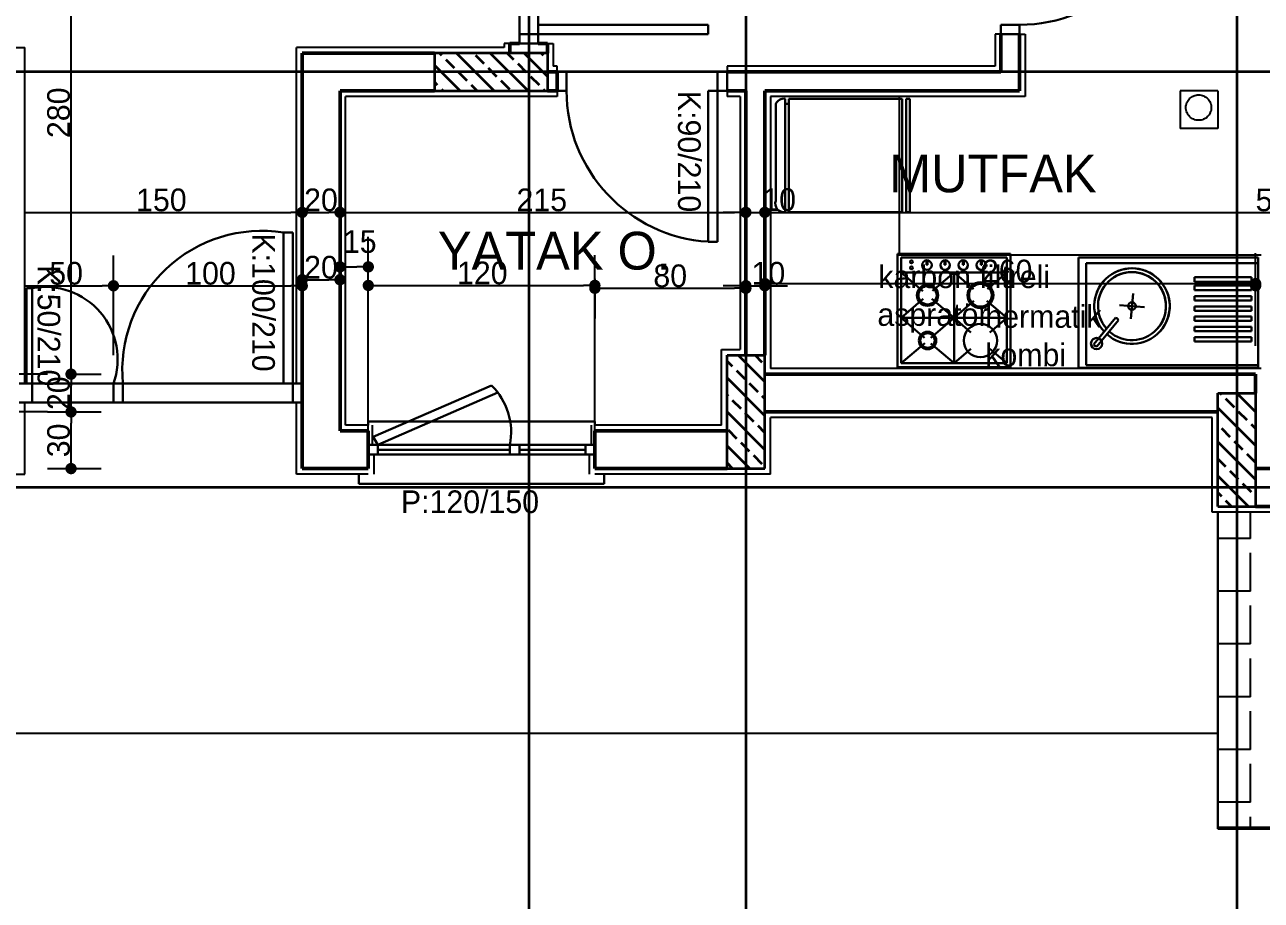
# Model space of a CAD drawing. Header units: millimetres. Extents: x 9537.41 to 9541.95, y -1431.78 to -1431.38.
# Drawn here: x 9537.7179 to 9537.8489, y -1431.6184 to -1431.5257 of the extents above; entities that cross this region are included whole.
import ezdxf

# ---------------------------------------------------------------- set-up
doc = ezdxf.new("R2010")
doc.units = ezdxf.units.MM
doc.linetypes.add('ACAD_ISO03W100', pattern=[30, 12, -18])
doc.linetypes.add('ACAD_ISO06W100', pattern=[36, 24, -3, 0, -3, 0, -3, 0, -3])
for name, color, linetype, lineweight in [('aks', 6, 'Continuous', 35), ('BACA', 24, 'Continuous', 25), ('balkon', 173, 'Continuous', 30), ('duvar', 214, 'Continuous', 50), ('kapı-pencere', 140, 'Continuous', 30), ('karo', 206, 'Continuous', 25), ('kolon', 6, 'Continuous', 35), ('lvb.mut.', 203, 'Continuous', 30), ('sıva', 203, 'Continuous', 25), ('yazı', 161, 'Continuous', 35), ('ölçü', 4, 'Continuous', 25)]:
    doc.layers.add(name, color=color, linetype=linetype, lineweight=lineweight)

msp = doc.modelspace()

# ---------------------------------------------------------------- linework, layer by layer
at = {"color": 0, "linetype": 'ByBlock', "lineweight": -2}
for p, q in [((9537.717868064086, -1431.54555711582), (9537.718468064086, -1431.54555711582)), ((9537.746668064086, -1431.54555711582), (9537.746068064085, -1431.54555711582)), ((9537.747868064085, -1431.54555711582), (9537.748468064086, -1431.54555711582)), ((9537.750668064085, -1431.54555711582), (9537.750068064086, -1431.54555711582)), ((9537.751868064086, -1431.54555711582), (9537.752468064085, -1431.54555711582)), ((9537.793666547983, -1431.54555711582), (9537.793066547983, -1431.54555711582)), ((9537.793668064085, -1431.54555711582), (9537.793068064086, -1431.54555711582)), ((9537.796866547982, -1431.54555711582), (9537.797466547983, -1431.54555711582)), ((9537.796868064086, -1431.54555711582), (9537.797468064085, -1431.54555711582)), ((9537.751868064086, -1431.551330214699), (9537.752468064085, -1431.551330214699)), ((9537.753668064086, -1431.551330214699), (9537.753068064087, -1431.551330214699)), ((9537.717868064086, -1431.553330214699), (9537.718468064086, -1431.553330214699)), ((9537.726668064086, -1431.553330214699), (9537.726068064087, -1431.553330214699)), ((9537.727868064087, -1431.553330214699), (9537.728468064086, -1431.553330214699)), ((9537.746668064086, -1431.553330214699), (9537.746068064085, -1431.553330214699)), ((9537.747868064085, -1431.552689333453), (9537.748468064086, -1431.552689333453)), ((9537.750668064085, -1431.552689333453), (9537.750068064086, -1431.552689333453)), ((9537.754868064087, -1431.553295269999), (9537.755468064086, -1431.553295269999)), ((9537.777668064085, -1431.553295269999), (9537.777068064086, -1431.553295269999)), ((9537.793668064085, -1431.553330214699), (9537.793068064086, -1431.553330214699)), ((9537.796868064086, -1431.553094409984), (9537.797468064085, -1431.553094409984)), ((9537.796868064086, -1431.553330214699), (9537.797468064085, -1431.553330214699)), ((9537.847668064085, -1431.553094409984), (9537.847068064086, -1431.553094409984)), ((9537.778868064086, -1431.553598079866), (9537.779468064085, -1431.553598079866)), ((9537.793668064085, -1431.553598079866), (9537.793068064086, -1431.553598079866)), ((9537.722773131638, -1431.562089333453), (9537.722773131638, -1431.561489333453)), ((9537.722773131638, -1431.563289333453), (9537.722773131638, -1431.563889333453)), ((9537.722773131638, -1431.566089333453), (9537.722773131638, -1431.565489333453)), ((9537.722773131638, -1431.567289333453), (9537.722773131638, -1431.567889333453)), ((9537.722773131638, -1431.572089333453), (9537.722773131638, -1431.571489333453))]:
    msp.add_line(p, q, dxfattribs=at)
at = {"color": 0, "linetype": 'ByBlock', "const_width": 0.0006000000000000001}
for points in [[(9537.746968064086, -1431.54555711582, 1), (9537.747568064085, -1431.54555711582, 1)], [(9537.747568064085, -1431.54555711582, 1), (9537.746968064086, -1431.54555711582, 1)], [(9537.750968064085, -1431.54555711582, 1), (9537.751568064086, -1431.54555711582, 1)], [(9537.751568064086, -1431.54555711582, 1), (9537.750968064085, -1431.54555711582, 1)], [(9537.793966547983, -1431.54555711582, 1), (9537.794566547982, -1431.54555711582, 1)], [(9537.793968064087, -1431.54555711582, 1), (9537.794568064086, -1431.54555711582, 1)], [(9537.796566547982, -1431.54555711582, 1), (9537.795966547983, -1431.54555711582, 1)], [(9537.796568064086, -1431.54555711582, 1), (9537.795968064085, -1431.54555711582, 1)], [(9537.751568064086, -1431.551330214699, 1), (9537.750968064085, -1431.551330214699, 1)], [(9537.753968064086, -1431.551330214699, 1), (9537.754568064085, -1431.551330214699, 1)], [(9537.747568064085, -1431.552689333453, 1), (9537.746968064086, -1431.552689333453, 1)], [(9537.750968064085, -1431.552689333453, 1), (9537.751568064086, -1431.552689333453, 1)], [(9537.726968064086, -1431.553330214699, 1), (9537.727568064085, -1431.553330214699, 1)], [(9537.727568064085, -1431.553330214699, 1), (9537.726968064086, -1431.553330214699, 1)], [(9537.746968064086, -1431.553330214699, 1), (9537.747568064085, -1431.553330214699, 1)], [(9537.754568064085, -1431.553295269999, 1), (9537.753968064086, -1431.553295269999, 1)], [(9537.777968064085, -1431.553295269999, 1), (9537.778568064086, -1431.553295269999, 1)], [(9537.778568064086, -1431.553598079866, 1), (9537.777968064085, -1431.553598079866, 1)], [(9537.793968064087, -1431.553330214699, 1), (9537.794568064086, -1431.553330214699, 1)], [(9537.793968064087, -1431.553598079866, 1), (9537.794568064086, -1431.553598079866, 1)], [(9537.796568064086, -1431.553094409984, 1), (9537.795968064085, -1431.553094409984, 1)], [(9537.796568064086, -1431.553330214699, 1), (9537.795968064085, -1431.553330214699, 1)], [(9537.847968064085, -1431.553094409984, 1), (9537.848568064086, -1431.553094409984, 1)], [(9537.848568064086, -1431.553330214699, 1), (9537.847968064085, -1431.553330214699, 1)], [(9537.722773131638, -1431.562989333453, 1), (9537.722773131638, -1431.562389333453, 1)], [(9537.722773131638, -1431.562389333453, 1), (9537.722773131638, -1431.562989333453, 1)], [(9537.722773131638, -1431.566989333453, 1), (9537.722773131638, -1431.566389333453, 1)], [(9537.722773131638, -1431.566389333453, 1), (9537.722773131638, -1431.566989333453, 1)], [(9537.722773131638, -1431.572389333453, 1), (9537.722773131638, -1431.572989333453, 1)]]:
    msp.add_lwpolyline(points, format="xyb", close=True, dxfattribs=at)
at = {"layer": 'aks', "linetype": 'ACAD_ISO06W100'}
for p, q in [((9537.771268064085, -1431.406689333453), (9537.771268064085, -1431.684689333453)), ((9537.794268064086, -1431.406689333453), (9537.794268064086, -1431.684689333453)), ((9537.846268064086, -1431.406689333453), (9537.846268064086, -1431.684689333453)), ((9538.018268064086, -1431.530689333453), (9537.446268064086, -1431.530689333453)), ((9538.018268064086, -1431.574689333453), (9537.446268064086, -1431.574689333453))]:
    msp.add_line(p, q, dxfattribs=at)
at = {"layer": 'BACA', "linetype": 'ACAD_ISO03W100'}
for p, q in [((9537.844268064086, -1431.532689168704), (9537.840268064087, -1431.532689168704)), ((9537.840268064087, -1431.532689333453), (9537.840268064087, -1431.536689333453)), ((9537.844268064086, -1431.532689333453), (9537.844268064086, -1431.536689333453)), ((9537.844268064086, -1431.536689333453), (9537.840268064087, -1431.536689333453))]:
    msp.add_line(p, q, dxfattribs=at)
msp.add_circle((9537.842229862923, -1431.534462580343), 0.001343228472585906, dxfattribs=at)
at = {"layer": 'balkon'}
for p, q in [((9537.844268064086, -1431.577289333453), (9537.844268064086, -1431.610835891957)), ((9537.844268064086, -1431.610835891957), (9537.902868064086, -1431.610835891957))]:
    msp.add_line(p, q, dxfattribs=at)
at = {"layer": 'duvar'}
for p, q in [((9537.821268064086, -1431.526689333453), (9537.821268064086, -1431.530689333453)), ((9537.823268064085, -1431.526689333453), (9537.823268064085, -1431.532689333453)), ((9537.747268064086, -1431.566689333453), (9537.747268064086, -1431.528689333453)), ((9537.761268064085, -1431.528689333453), (9537.747268064086, -1431.528689333453)), ((9537.770268064085, -1431.527689333453), (9537.769268064087, -1431.527689333453)), ((9537.769268064087, -1431.527689333453), (9537.769268064087, -1431.528689333453)), ((9537.772268064085, -1431.527689333453), (9537.773268064086, -1431.527689333453)), ((9537.773268064086, -1431.527689333453), (9537.773268064086, -1431.528689333453)), ((9537.774268064086, -1431.530689333453), (9537.773268064086, -1431.530689333453)), ((9537.774268064086, -1431.532689333453), (9537.774268064086, -1431.530689333453)), ((9537.821268064086, -1431.530689333453), (9537.792268064086, -1431.530689333453)), ((9537.751268064087, -1431.568689333453), (9537.751268064087, -1431.532689333453)), ((9537.761268064085, -1431.532689333453), (9537.751268064087, -1431.532689333453)), ((9537.774268064086, -1431.532689333453), (9537.773268064086, -1431.532689333453)), ((9537.794268064086, -1431.532689333453), (9537.792268064086, -1431.532689333453)), ((9537.794268064086, -1431.532689333453), (9537.794268064086, -1431.560689333453)), ((9537.796268064085, -1431.532689333453), (9537.796268064085, -1431.560689333453)), ((9537.823268064085, -1431.532689333453), (9537.796268064085, -1431.532689333453)), ((9537.848268064086, -1431.562689333453), (9537.796268064085, -1431.562689333453)), ((9537.848268064086, -1431.564689333453), (9537.848268064086, -1431.562689333453)), ((9537.747268064086, -1431.572689333453), (9537.747268064086, -1431.566689333453)), ((9537.844268064086, -1431.566689333453), (9537.796268064085, -1431.566689333453)), ((9537.754268064085, -1431.568689333453), (9537.751268064087, -1431.568689333453)), ((9537.754268064085, -1431.568689333453), (9537.754268064085, -1431.572689333453)), ((9537.778268064085, -1431.568689333453), (9537.778268064085, -1431.572689333453)), ((9537.792268064086, -1431.568689333453), (9537.778268064085, -1431.568689333453)), ((9537.754268064085, -1431.572689333453), (9537.747268064086, -1431.572689333453)), ((9537.792268064086, -1431.572689333453), (9537.778268064085, -1431.572689333453)), ((9537.859268064085, -1431.572689333453), (9537.848268064086, -1431.572689333453)), ((9537.859268064085, -1431.576689333453), (9537.848268064086, -1431.576689333453))]:
    msp.add_line(p, q, dxfattribs=at)
at = {"layer": 'kapı-pencere'}
for p, q in [((9537.770268064085, -1431.526689333453), (9537.770268064085, -1431.508689333453)), ((9537.772268064085, -1431.508689333453), (9537.772268064085, -1431.525689333453)), ((9537.772268064085, -1431.526689333453), (9537.772268064085, -1431.525689333453)), ((9537.772268064085, -1431.525689333453), (9537.790268064085, -1431.525689333453)), ((9537.790268064085, -1431.525689333453), (9537.790268064085, -1431.526689333453)), ((9537.823268064085, -1431.525689333453), (9537.821268064086, -1431.525689333453)), ((9537.821268064086, -1431.525689333453), (9537.821268064086, -1431.526689333453)), ((9537.823268064085, -1431.526689333453), (9537.823268064085, -1431.525689333453)), ((9537.770268064085, -1431.527689333453), (9537.770268064085, -1431.526689333453)), ((9537.770268064085, -1431.526689333453), (9537.772268064085, -1431.526689333453)), ((9537.790268064085, -1431.526689333453), (9537.772268064085, -1431.526689333453)), ((9537.772268064085, -1431.526689333453), (9537.772268064085, -1431.527689333453)), ((9537.821268064086, -1431.526689333453), (9537.823268064085, -1431.526689333453)), ((9537.772268064085, -1431.527689333453), (9537.770268064085, -1431.527689333453)), ((9537.774268064086, -1431.530689333453), (9537.774268064086, -1431.532689333453)), ((9537.775268064086, -1431.530689333453), (9537.774268064086, -1431.530689333453)), ((9537.775268064086, -1431.532689333453), (9537.775268064086, -1431.530689333453)), ((9537.791268064086, -1431.530689333453), (9537.791268064086, -1431.532689333453)), ((9537.792268064086, -1431.530689333453), (9537.791268064086, -1431.530689333453)), ((9537.792268064086, -1431.532689333453), (9537.792268064086, -1431.530689333453)), ((9537.774268064086, -1431.532689333453), (9537.775268064086, -1431.532689333453)), ((9537.790268064085, -1431.532689333453), (9537.790268064085, -1431.548689333453)), ((9537.791268064086, -1431.532689333453), (9537.790268064085, -1431.532689333453)), ((9537.791268064086, -1431.532689333453), (9537.792268064086, -1431.532689333453)), ((9537.791268064086, -1431.548689333453), (9537.791268064086, -1431.532689333453)), ((9537.745268064085, -1431.563689333453), (9537.745268064085, -1431.547689333453)), ((9537.745268064085, -1431.547689333453), (9537.746268064086, -1431.547689333453)), ((9537.746268064086, -1431.547689333453), (9537.746268064086, -1431.563689333453)), ((9537.790268064085, -1431.548689333453), (9537.791268064086, -1431.548689333453)), ((9537.718066258252, -1431.553581755935), (9537.718666258243, -1431.553581614571)), ((9537.718066258249, -1431.55358173321), (9537.718068064096, -1431.563689474817)), ((9537.718666258243, -1431.553581614571), (9537.718668064086, -1431.563689333453)), ((9537.718268064085, -1431.563689333453), (9537.717268064085, -1431.563689333453)), ((9537.727268064085, -1431.563689333453), (9537.718268064085, -1431.563689333453)), ((9537.718668064086, -1431.565689333453), (9537.718668064086, -1431.563689333453)), ((9537.728268064086, -1431.563689333453), (9537.727268064085, -1431.563689333453)), ((9537.727268064085, -1431.563689333453), (9537.727268064085, -1431.565689333453)), ((9537.727268064085, -1431.565689333453), (9537.727268064085, -1431.563689333453)), ((9537.727268064085, -1431.563689333453), (9537.728268064086, -1431.563689333453)), ((9537.728268064086, -1431.565689333453), (9537.728268064086, -1431.563689333453)), ((9537.728268064086, -1431.565689333453), (9537.728268064086, -1431.563689333453)), ((9537.728268064086, -1431.563689333453), (9537.728268064086, -1431.565689333453)), ((9537.728268064086, -1431.563689333453), (9537.745268064085, -1431.563689333453)), ((9537.746268064086, -1431.563689333453), (9537.745268064085, -1431.563689333453)), ((9537.746268064086, -1431.565689333453), (9537.746268064086, -1431.563689333453)), ((9537.746268064086, -1431.563689333453), (9537.747268064086, -1431.563689333453)), ((9537.747268064086, -1431.563689333453), (9537.747268064086, -1431.565689333453)), ((9537.767321110037, -1431.563890211213), (9537.754768064086, -1431.569323308049)), ((9537.755268064086, -1431.570189333453), (9537.767986301595, -1431.564644775074)), ((9537.717268064085, -1431.565689333453), (9537.718268064085, -1431.565689333453)), ((9537.727268064085, -1431.565689333453), (9537.718268064085, -1431.565689333453)), ((9537.727268064085, -1431.565689333453), (9537.728268064086, -1431.565689333453)), ((9537.728268064086, -1431.565689333453), (9537.727268064085, -1431.565689333453)), ((9537.746268064086, -1431.565689333453), (9537.728268064086, -1431.565689333453)), ((9537.747268064086, -1431.565689333453), (9537.746268064086, -1431.565689333453)), ((9537.754268064085, -1431.568089333453), (9537.754268064085, -1431.567689333453)), ((9537.754268064085, -1431.567689333453), (9537.778268064085, -1431.567689333453)), ((9537.778268064085, -1431.568089333453), (9537.778268064085, -1431.567689333453)), ((9537.754268064085, -1431.571189333453), (9537.754268064085, -1431.570189333453)), ((9537.754268064085, -1431.570189333453), (9537.755268064086, -1431.570189333453)), ((9537.754768064086, -1431.569323308049), (9537.755268064086, -1431.570189333453)), ((9537.755268064086, -1431.570189333453), (9537.755268064086, -1431.571189333453)), ((9537.769268064087, -1431.570189333453), (9537.755268064086, -1431.570189333453)), ((9537.769268064087, -1431.570189333453), (9537.770268064085, -1431.570189333453)), ((9537.769268064087, -1431.571189333453), (9537.769268064087, -1431.570189333453)), ((9537.770268064085, -1431.570189333453), (9537.770268064085, -1431.571189333453)), ((9537.778268064085, -1431.570189333453), (9537.770268064085, -1431.570189333453)), ((9537.777268064086, -1431.570189333453), (9537.778268064085, -1431.570189333453)), ((9537.777268064086, -1431.571189333453), (9537.777268064086, -1431.570189333453)), ((9537.778268064085, -1431.570189333453), (9537.778268064085, -1431.571189333453)), ((9537.755268064086, -1431.571189333453), (9537.754268064085, -1431.571189333453)), ((9537.769268064087, -1431.570689333453), (9537.755268064086, -1431.570689333453)), ((9537.755268064086, -1431.571189333453), (9537.769268064087, -1431.571189333453)), ((9537.770268064085, -1431.571189333453), (9537.769268064087, -1431.571189333453)), ((9537.777268064086, -1431.570689333453), (9537.770268064085, -1431.570689333453)), ((9537.770268064085, -1431.571189333453), (9537.778268064085, -1431.571189333453)), ((9537.778268064085, -1431.571189333453), (9537.777268064086, -1431.571189333453)), ((9537.753268064085, -1431.573289333453), (9537.753268064085, -1431.574289333453)), ((9537.753268064085, -1431.574289333453), (9537.779268064085, -1431.574289333453)), ((9537.779268064085, -1431.573289333453), (9537.779268064085, -1431.574289333453))]:
    msp.add_line(p, q, dxfattribs=at)
for centre, radius, start, end in [((9537.823268064085, -1431.509689333453), 0.016, 270, 356.4166783174569), ((9537.791268064086, -1431.532689333453), 0.016, 180, 266.4166781305679), ((9537.742980158544, -1431.562289683815), 0.01477852301363283, 81.09405654475844, 185.4345342301702), ((9537.720047211516, -1431.561120390761), 0.007664214140184418, 340.4161082024461, 100.3803596934089), ((9537.762465062335, -1431.568841581591), 0.006935219384332405, 348.7941549105037, 45.55686559068168)]:
    msp.add_arc(centre, radius, start, end, dxfattribs=at)
at = {"layer": 'karo'}
for p, q in [((9537.847742464663, -1431.580082876783), (9537.847742464663, -1431.577289333453)), ((9537.846268064086, -1431.580082876783), (9537.844268064086, -1431.580082876783)), ((9537.847742464663, -1431.580082876783), (9537.846268064086, -1431.580082876783)), ((9537.847742464663, -1431.585670876783), (9537.847742464663, -1431.581606876783)), ((9537.846268064086, -1431.585670876783), (9537.844268064086, -1431.585670876783)), ((9537.847742464663, -1431.585670876783), (9537.846268064086, -1431.585670876783)), ((9537.847742464663, -1431.591258876783), (9537.847742464663, -1431.587194876783)), ((9537.846268064086, -1431.591258876783), (9537.844268064086, -1431.591258876783)), ((9537.847742464663, -1431.591258876783), (9537.846268064086, -1431.591258876783)), ((9537.847742464663, -1431.596846876783), (9537.847742464663, -1431.592782876783)), ((9537.846268064086, -1431.596846876783), (9537.844268064086, -1431.596846876783)), ((9537.847742464663, -1431.596846876783), (9537.846268064086, -1431.596846876783)), ((9537.847742464663, -1431.602434876783), (9537.847742464663, -1431.598370876783)), ((9537.846268064086, -1431.602434876783), (9537.844268064086, -1431.602434876783)), ((9537.847742464663, -1431.602434876783), (9537.846268064086, -1431.602434876783)), ((9537.847742464663, -1431.608022876783), (9537.847742464663, -1431.603958876783)), ((9537.846268064086, -1431.608022876783), (9537.844268064086, -1431.608022876783)), ((9537.847742464663, -1431.608022876783), (9537.846268064086, -1431.608022876783)), ((9537.847742464663, -1431.610827202486), (9537.847742464663, -1431.609546876783))]:
    msp.add_line(p, q, dxfattribs=at)
at = {"layer": 'kolon'}
for p, q in [((9537.761268064085, -1431.528689333453), (9537.761268064085, -1431.532689333453)), ((9537.773268064086, -1431.528689333453), (9537.761268064085, -1431.528689333453)), ((9537.762059077242, -1431.528947302766), (9537.76180110793, -1431.528689333453)), ((9537.767597159154, -1431.532689333453), (9537.763597159154, -1431.528689333453)), ((9537.771189261603, -1431.532689333453), (9537.767189261602, -1431.528689333453)), ((9537.769692294945, -1431.529396315572), (9537.768985312827, -1431.528689333453)), ((9537.773268064086, -1431.531176033488), (9537.77078136405, -1431.528689333453)), ((9537.772835384587, -1431.528947302766), (9537.772577415275, -1431.528689333453)), ((9537.773268064086, -1431.528689333453), (9537.773268064086, -1431.532689333453)), ((9537.764005056706, -1431.532689333453), (9537.761268064085, -1431.529952340833)), ((9537.76340611566, -1431.530294341184), (9537.762508090049, -1431.529396315572)), ((9537.766549205302, -1431.529845328378), (9537.76565117969, -1431.528947302766)), ((9537.771039333364, -1431.53074335399), (9537.770141307752, -1431.529845328378)), ((9537.764753154079, -1431.531641379602), (9537.763855128467, -1431.53074335399)), ((9537.76789624372, -1431.531192366796), (9537.766998218109, -1431.530294341184)), ((9537.772386371782, -1431.532090392408), (9537.771488346169, -1431.531192366796)), ((9537.761610064435, -1431.532090392408), (9537.761268064085, -1431.531748392058)), ((9537.762209005481, -1431.532689333453), (9537.762059077242, -1431.532539405214)), ((9537.76580110793, -1431.532689333453), (9537.765202166886, -1431.532090392408)), ((9537.769243282139, -1431.532539405214), (9537.768345256527, -1431.531641379602)), ((9537.772985312826, -1431.532689333453), (9537.772835384587, -1431.532539405214)), ((9537.761268064085, -1431.532689333453), (9537.773268064086, -1431.532689333453)), ((9537.792268064086, -1431.560689333453), (9537.796268064085, -1431.560689333453)), ((9537.792268064086, -1431.572689333453), (9537.792268064086, -1431.560689333453)), ((9537.792857607668, -1431.561888071129), (9537.792268064086, -1431.561298527547)), ((9537.796268064085, -1431.563502476323), (9537.793454921217, -1431.560689333453)), ((9537.79600069731, -1431.561439058323), (9537.79525097244, -1431.560689333453)), ((9537.796268064085, -1431.572689333453), (9537.796268064085, -1431.560689333453)), ((9537.794204646087, -1431.563235109547), (9537.793306620473, -1431.562337083935)), ((9537.796268064085, -1431.567094578771), (9537.792268064086, -1431.563094578771)), ((9537.795551684505, -1431.564582147965), (9537.794653658892, -1431.563684122353)), ((9537.792408594862, -1431.565031160771), (9537.792268064086, -1431.564890629995)), ((9537.796268064085, -1431.565298527547), (9537.79600069731, -1431.565031160771)), ((9537.844268064086, -1431.564689333453), (9537.848268064086, -1431.564689333453)), ((9537.844268064086, -1431.576689333453), (9537.844268064086, -1431.564689333453)), ((9537.844677433555, -1431.56486832725), (9537.84449843976, -1431.564689333453)), ((9537.846024471974, -1431.566215365668), (9537.845126446362, -1431.565317340056)), ((9537.848268064086, -1431.566662906556), (9537.846294490984, -1431.564689333453)), ((9537.848268064086, -1431.564689333453), (9537.848268064086, -1431.576689333453)), ((9537.796268064085, -1431.57068668122), (9537.792268064086, -1431.56668668122)), ((9537.79375563328, -1431.56637819919), (9537.792857607668, -1431.565480173577)), ((9537.848268064086, -1431.570255009004), (9537.844268064086, -1431.566255009004)), ((9537.847371510392, -1431.567562404086), (9537.84647348478, -1431.566664378474)), ((9537.795102671698, -1431.567725237608), (9537.794204646087, -1431.566827211996)), ((9537.793306620473, -1431.569521288832), (9537.792408594862, -1431.56862326322)), ((9537.796268064085, -1431.568890629995), (9537.795551684505, -1431.568174250414)), ((9537.845575459169, -1431.569358455311), (9537.844677433555, -1431.568460429698)), ((9537.848268064086, -1431.56845895778), (9537.847820523199, -1431.568011416892)), ((9537.794678613871, -1431.572689333453), (9537.792268064086, -1431.570278783668)), ((9537.794653658892, -1431.57086832725), (9537.79375563328, -1431.569970301638)), ((9537.848268064086, -1431.573847111452), (9537.844268064086, -1431.569847111452)), ((9537.846922497587, -1431.570705493729), (9537.846024471974, -1431.569807468117)), ((9537.79600069731, -1431.572215365668), (9537.795102671698, -1431.571317340056)), ((9537.845126446362, -1431.572501544953), (9537.844268064086, -1431.571643162677)), ((9537.848268064086, -1431.572051060228), (9537.847371510392, -1431.571154506535)), ((9537.792857607668, -1431.572664378474), (9537.792268064086, -1431.572074834892)), ((9537.792268064086, -1431.572689333453), (9537.796268064085, -1431.572689333453)), ((9537.84647348478, -1431.573848583371), (9537.845575459169, -1431.572950557759)), ((9537.847518183638, -1431.576689333453), (9537.844268064086, -1431.573439213901)), ((9537.847820523199, -1431.575195621789), (9537.846922497587, -1431.574297596177)), ((9537.844677433555, -1431.575644634595), (9537.844268064086, -1431.575235265125)), ((9537.844268064086, -1431.576689333453), (9537.848268064086, -1431.576689333453)), ((9537.845722132413, -1431.576689333453), (9537.845126446362, -1431.576093647401))]:
    msp.add_line(p, q, dxfattribs=at)
at = {"layer": 'lvb.mut.'}
for p, q in [((9537.798434485338, -1431.545525971868), (9537.798434485338, -1431.533525971868)), ((9537.810834485337, -1431.533525971868), (9537.798834485337, -1431.533525971868)), ((9537.798834485337, -1431.545525971868), (9537.798834485337, -1431.533525971868)), ((9537.810834485337, -1431.545525971868), (9537.810834485337, -1431.533525971868)), ((9537.811234485336, -1431.545525971868), (9537.811234485336, -1431.533525971868)), ((9537.811234485336, -1431.533525971868), (9537.811634485337, -1431.533525971868)), ((9537.811634485337, -1431.545525971868), (9537.811634485337, -1431.533525971868)), ((9537.797434485337, -1431.544325953335), (9537.797434485337, -1431.534065290258)), ((9537.798434485338, -1431.534065290258), (9537.798834485337, -1431.534065290258)), ((9537.810834485337, -1431.545525971868), (9537.798834485337, -1431.545525971868)), ((9537.811234485336, -1431.545525971868), (9537.811634485337, -1431.545525971868)), ((9537.810316049428, -1431.561931545791), (9537.810316049428, -1431.549931545791)), ((9537.810316049428, -1431.549931545791), (9537.822316049429, -1431.549931545791)), ((9537.810716049427, -1431.550331545791), (9537.821916049428, -1431.550331545791)), ((9537.810716049427, -1431.551931545791), (9537.810716049427, -1431.550331545791)), ((9537.813400264306, -1431.551127142334), (9537.813400264306, -1431.550634451442)), ((9537.81350791574, -1431.550634451442), (9537.81350791574, -1431.551127142334)), ((9537.815317456498, -1431.551127142334), (9537.815317456498, -1431.550634451442)), ((9537.815425107932, -1431.550634451442), (9537.815425107932, -1431.551127142334)), ((9537.817234648692, -1431.551127142334), (9537.817234648692, -1431.550634451442)), ((9537.817342300126, -1431.550634451442), (9537.817342300126, -1431.551127142334)), ((9537.819151840884, -1431.551127142334), (9537.819151840884, -1431.550634451442)), ((9537.81925949232, -1431.550634451442), (9537.81925949232, -1431.551127142334)), ((9537.821916049428, -1431.551931545791), (9537.821916049428, -1431.550331545791)), ((9537.822316049429, -1431.561931545791), (9537.822316049429, -1431.549931545791)), ((9537.829515754664, -1431.550332478929), (9537.848523193363, -1431.550332478932)), ((9537.829515754664, -1431.550332478928), (9537.829515754664, -1431.562030550024)), ((9537.830315754662, -1431.550932478932), (9537.848523193363, -1431.550932478932)), ((9537.830315754662, -1431.550932478932), (9537.830315754662, -1431.561731215623)), ((9537.848523193363, -1431.562030550024), (9537.848523193363, -1431.550332478933)), ((9537.810716049427, -1431.561531545791), (9537.810716049427, -1431.551931545791)), ((9537.810716049427, -1431.551931545791), (9537.821916049428, -1431.551931545791)), ((9537.813020697335, -1431.553906958282), (9537.810716049427, -1431.551931545791)), ((9537.81350791574, -1431.551127142334), (9537.813400264306, -1431.551127142334)), ((9537.814042022348, -1431.553880711861), (9537.816316049428, -1431.551931545791)), ((9537.815425107932, -1431.551127142334), (9537.815317456498, -1431.551127142334)), ((9537.816316049428, -1431.561531545791), (9537.816316049428, -1431.551931545791)), ((9537.818374114197, -1431.553695601307), (9537.816316049428, -1431.551931545791)), ((9537.817342300126, -1431.551127142334), (9537.817234648692, -1431.551127142334)), ((9537.81925949232, -1431.551127142334), (9537.819151840884, -1431.551127142334)), ((9537.819871327743, -1431.553684164378), (9537.821916049428, -1431.551931545791)), ((9537.821916049428, -1431.561531545791), (9537.821916049428, -1431.551931545791)), ((9537.847825476372, -1431.552428303766), (9537.841783684853, -1431.552428303766)), ((9537.841783684853, -1431.552428303766), (9537.841783684853, -1431.552903248053)), ((9537.841783684853, -1431.552903248053), (9537.847825476372, -1431.552903248053)), ((9537.841783684853, -1431.5533151214), (9537.841783684853, -1431.553790065687)), ((9537.847825476372, -1431.5533151214), (9537.841783684853, -1431.5533151214)), ((9537.847825476372, -1431.552903248053), (9537.847825476372, -1431.552428303766)), ((9537.847825476372, -1431.553790065687), (9537.847825476372, -1431.5533151214)), ((9537.810716049427, -1431.556731545791), (9537.813053851163, -1431.554727715732)), ((9537.816316049428, -1431.556731545791), (9537.81397506124, -1431.554724984488)), ((9537.835055093785, -1431.556822366956), (9537.835285970821, -1431.5541438107)), ((9537.841783684853, -1431.553790065687), (9537.847825476372, -1431.553790065687)), ((9537.847825476372, -1431.554413087202), (9537.841783684853, -1431.554413087202)), ((9537.841783684853, -1431.554413087202), (9537.841783684853, -1431.554888031488)), ((9537.841783684853, -1431.554888031488), (9537.847825476372, -1431.554888031488)), ((9537.847825476372, -1431.554888031488), (9537.847825476372, -1431.554413087202)), ((9537.816316049428, -1431.556731545791), (9537.818407268061, -1431.554939072677)), ((9537.821916049428, -1431.556731545791), (9537.819791343487, -1431.55491036927)), ((9537.83383125418, -1431.555367650314), (9537.836509810426, -1431.555598527341)), ((9537.841783684853, -1431.555511053003), (9537.841783684853, -1431.55598599729)), ((9537.847825476372, -1431.555511053003), (9537.841783684853, -1431.555511053003)), ((9537.841783684853, -1431.55598599729), (9537.847825476372, -1431.55598599729)), ((9537.847825476372, -1431.55598599729), (9537.847825476372, -1431.555511053003)), ((9537.810716049427, -1431.556731545791), (9537.821916049428, -1431.556731545791)), ((9537.813198469763, -1431.55885933465), (9537.810716049427, -1431.556731545791)), ((9537.816316049428, -1431.556731545791), (9537.813869423868, -1431.558828653414)), ((9537.818109495392, -1431.55826878519), (9537.816316049428, -1431.556731545791)), ((9537.821916049428, -1431.556731545791), (9537.820122603463, -1431.55826878519)), ((9537.831129866749, -1431.55950315209), (9537.833417404854, -1431.55673069178)), ((9537.831438401963, -1431.559757722354), (9537.83372594005, -1431.556985262072)), ((9537.847825476372, -1431.556566789949), (9537.841783684853, -1431.556566789949)), ((9537.841783684853, -1431.556566789949), (9537.841783684853, -1431.557041734236)), ((9537.841783684853, -1431.557041734236), (9537.847825476372, -1431.557041734236)), ((9537.847825476372, -1431.557041734236), (9537.847825476372, -1431.556566789949)), ((9537.841783684853, -1431.557664755751), (9537.841783684853, -1431.558139700037)), ((9537.847825476372, -1431.557664755751), (9537.841783684853, -1431.557664755751)), ((9537.841783684853, -1431.558139700037), (9537.847825476372, -1431.558139700037)), ((9537.847825476372, -1431.558762721552), (9537.841783684853, -1431.558762721552)), ((9537.841783684853, -1431.558762721552), (9537.841783684853, -1431.559237665839)), ((9537.847825476372, -1431.558139700037), (9537.847825476372, -1431.557664755751)), ((9537.847825476372, -1431.559237665839), (9537.847825476372, -1431.558762721552)), ((9537.810716049427, -1431.561531545791), (9537.813214062968, -1431.559390391328)), ((9537.81387720176, -1431.559441104933), (9537.816316049428, -1431.561531545791)), ((9537.816316049428, -1431.561531545791), (9537.818109495392, -1431.559994306393)), ((9537.820122603463, -1431.559994306393), (9537.821916049428, -1431.561531545791)), ((9537.841783684853, -1431.559237665839), (9537.847825476372, -1431.559237665839)), ((9537.810316049428, -1431.561931545791), (9537.822316049429, -1431.561931545791)), ((9537.810716049427, -1431.561531545791), (9537.821916049428, -1431.561531545791)), ((9537.829515754664, -1431.562030550024), (9537.848523193363, -1431.562030550024)), ((9537.830315754662, -1431.561730458275), (9537.848523193363, -1431.56172749043))]:
    msp.add_line(p, q, dxfattribs=at)
for centre, radius in [((9537.811799151075, -1431.550803005309), 0.000150029226067818), ((9537.813454090023, -1431.551131545791), 0.0005), ((9537.815371282215, -1431.551131545791), 0.0005), ((9537.817288474409, -1431.551131545791), 0.0005), ((9537.819205666601, -1431.551131545791), 0.0005), ((9537.811799151075, -1431.551446231093), 0.000150029226067818), ((9537.813516049428, -1431.554331545791), 0.001125472116794845), ((9537.813516049428, -1431.554331545791), 0.0009676399665584541), ((9537.819116049428, -1431.554331545791), 0.001367639966558454), ((9537.819116049428, -1431.554331545791), 0.001209807816322064), ((9537.835170532302, -1431.555483088827), 0.0004), ((9537.835170532302, -1431.555483088827), 0.0004), ((9537.819116049428, -1431.559131545791), 0.001767639966558454), ((9537.813516049428, -1431.559131545791), 0.0009254721167948446), ((9537.813516049428, -1431.559131545791), 0.0007676399665584541), ((9537.831426443474, -1431.559457960798), 0.000600000000000073)]:
    msp.add_circle(centre, radius, dxfattribs=at)
for centre, radius, start, end in [((9537.798279331731, -1431.53443504259), 0.0009222159284512747, 80.3144956486536, 156.3631070664919), ((9537.798297983069, -1431.544623052503), 0.0009131791986211978, 161.0134636110134, 278.5968083918081), ((9537.835170532302, -1431.555483088827), 0.003999999999999731, 228.2068760328117, 222.4517015801558), ((9537.835170532302, -1431.555483088827), 0.004, 318.0960807602548, 222.4517015801558), ((9537.835170532302, -1431.555483088827), 0.003600000000000151, 227.9547978907862, 221.5534131926491), ((9537.835170532302, -1431.555483088827), 0.0036, 318.9943690272938, 221.5534131926491), ((9537.833429363332, -1431.557030453346), 0.0003000000000000002, 8.663877145200408, 92.28450709078126), ((9537.831426443463, -1431.559457960789), 0.0003000000000000002, 188.6638808297886, 272.2845107407896)]:
    msp.add_arc(centre, radius, start, end, dxfattribs=at)
at = {"layer": 'sıva'}
for p, q in [((9537.821268064086, -1431.526689333453), (9537.820668064085, -1431.526689333453)), ((9537.820668064085, -1431.526689333453), (9537.820668064085, -1431.530089333453)), ((9537.823268064085, -1431.526689333453), (9537.823868064086, -1431.526689333453)), ((9537.823868064086, -1431.526689333453), (9537.823868064086, -1431.533289333453)), ((9537.695868064086, -1431.528089333453), (9537.717868064086, -1431.528089333453)), ((9537.717868064086, -1431.563689333453), (9537.717868064086, -1431.528089333453)), ((9537.746668064086, -1431.563689333453), (9537.746668064086, -1431.528089333453)), ((9537.768668064085, -1431.528089333453), (9537.746668064086, -1431.528089333453)), ((9537.769268064087, -1431.527689333453), (9537.768668064085, -1431.527689333453)), ((9537.768668064085, -1431.527689333453), (9537.768668064085, -1431.528089333453)), ((9537.768668064085, -1431.527689333453), (9537.768668064085, -1431.528089333453)), ((9537.773268064086, -1431.527689333453), (9537.773868064085, -1431.527689333453)), ((9537.773868064085, -1431.527689333453), (9537.773868064085, -1431.530089333453)), ((9537.774268064086, -1431.530089333453), (9537.773868064085, -1431.530089333453)), ((9537.774268064086, -1431.530689333453), (9537.774268064086, -1431.530089333453)), ((9537.792268064086, -1431.530089333453), (9537.792268064086, -1431.530689333453)), ((9537.820668064085, -1431.530089333453), (9537.792268064086, -1431.530089333453)), ((9537.751868064086, -1431.568089333453), (9537.751868064086, -1431.533289333453)), ((9537.774268064086, -1431.533289333453), (9537.751868064086, -1431.533289333453)), ((9537.774268064086, -1431.532689333453), (9537.774268064086, -1431.533289333453)), ((9537.792268064086, -1431.532689333453), (9537.792268064086, -1431.533289333453)), ((9537.793668064085, -1431.533289333453), (9537.792268064086, -1431.533289333453)), ((9537.793668064085, -1431.533289333453), (9537.793668064085, -1431.560089333453)), ((9537.796868064086, -1431.533289333453), (9537.796868064086, -1431.562089333453)), ((9537.823868064086, -1431.533289333453), (9537.796868064086, -1431.533289333453)), ((9537.810516441052, -1431.533289333453), (9537.810516441052, -1431.550089333453)), ((9537.848868064086, -1431.550089333453), (9537.810316049428, -1431.550089333453)), ((9537.791668064086, -1431.568089333453), (9537.791668064086, -1431.560089333453)), ((9537.791668064086, -1431.560089333453), (9537.793668064085, -1431.560089333453)), ((9537.848868064086, -1431.562089333453), (9537.796868064086, -1431.562089333453)), ((9537.717868064086, -1431.573289333453), (9537.717868064086, -1431.565689333453)), ((9537.746668064086, -1431.573289333453), (9537.746668064086, -1431.565689333453)), ((9537.796868064086, -1431.573289333453), (9537.796868064086, -1431.567289333453)), ((9537.843668064086, -1431.567289333453), (9537.796868064086, -1431.567289333453)), ((9537.843668064086, -1431.577289333453), (9537.843668064086, -1431.567289333453)), ((9537.754268064085, -1431.568089333453), (9537.751868064086, -1431.568089333453)), ((9537.754668064086, -1431.568089333453), (9537.754668064086, -1431.570189333453)), ((9537.777868064086, -1431.568089333453), (9537.777868064086, -1431.570189333453)), ((9537.791668064086, -1431.568089333453), (9537.778268064085, -1431.568089333453)), ((9537.754868064087, -1431.571189333453), (9537.754868064087, -1431.573289333453)), ((9537.777668064085, -1431.571189333453), (9537.777668064085, -1431.573289333453)), ((9537.710268064086, -1431.573289333453), (9537.717868064086, -1431.573289333453)), ((9537.754268064085, -1431.573289333453), (9537.746668064086, -1431.573289333453)), ((9537.796868064086, -1431.573289333453), (9537.778268064085, -1431.573289333453)), ((9537.859268064085, -1431.577289333453), (9537.843668064086, -1431.577289333453))]:
    msp.add_line(p, q, dxfattribs=at)
at = {"layer": 'sıva', "linetype": 'ACAD_ISO03W100'}
for p, q in [((9537.620268064085, -1431.600689333453), (9537.844268064086, -1431.600689333453)), ((9537.844268064086, -1431.600689333453), (9537.844268064086, -1431.610689333453)), ((9537.902868064086, -1431.610689333453), (9537.844268064086, -1431.610689333453))]:
    msp.add_line(p, q, dxfattribs=at)
at = {"layer": 'ölçü'}
for p, q in [((9537.722773131638, -1431.561489333453), (9537.722773131638, -1431.507889333453)), ((9537.751268064087, -1431.54255711582), (9537.751268064087, -1431.54235711582)), ((9537.751268064087, -1431.54255711582), (9537.751268064087, -1431.54235711582)), ((9537.794266547982, -1431.54255711582), (9537.794266547982, -1431.54235711582)), ((9537.794268064086, -1431.54255711582), (9537.794268064086, -1431.54235711582)), ((9537.796266547983, -1431.542689333453), (9537.796266547983, -1431.54235711582)), ((9537.796268064085, -1431.542689333453), (9537.796268064085, -1431.54235711582)), ((9537.718468064086, -1431.54555711582), (9537.746068064085, -1431.54555711582)), ((9537.748468064086, -1431.54555711582), (9537.750068064086, -1431.54555711582)), ((9537.752468064085, -1431.54555711582), (9537.793068064086, -1431.54555711582)), ((9537.793066547983, -1431.54555711582), (9537.791866547983, -1431.54555711582)), ((9537.794266547982, -1431.54555711582), (9537.796266547983, -1431.54555711582)), ((9537.797466547983, -1431.54555711582), (9537.798666547982, -1431.54555711582)), ((9537.797468064085, -1431.54555711582), (9537.905068064085, -1431.54555711582)), ((9537.754268064085, -1431.565689333453), (9537.754268064085, -1431.548130214699)), ((9537.747268064086, -1431.54855711582), (9537.747268064086, -1431.54875711582)), ((9537.747268064086, -1431.54855711582), (9537.747268064086, -1431.54875711582)), ((9537.727268064085, -1431.560689333453), (9537.727268064085, -1431.550130214699)), ((9537.727268064085, -1431.560689333453), (9537.727268064085, -1431.550130214699)), ((9537.754268064085, -1431.569654388754), (9537.754268064085, -1431.550095269999)), ((9537.778268064085, -1431.569654388754), (9537.778268064085, -1431.550095269999)), ((9537.794268064086, -1431.550330214699), (9537.794268064086, -1431.550130214699)), ((9537.794268064086, -1431.550598079866), (9537.794268064086, -1431.550398079866)), ((9537.796268064085, -1431.550094409984), (9537.796268064085, -1431.549894409984)), ((9537.796268064085, -1431.550330214699), (9537.796268064085, -1431.550130214699)), ((9537.848268064086, -1431.550094409984), (9537.848268064086, -1431.549894409984)), ((9537.848268064086, -1431.559689333453), (9537.848268064086, -1431.550130214699)), ((9537.752468064085, -1431.551330214699), (9537.753068064087, -1431.551330214699)), ((9537.718468064086, -1431.553330214699), (9537.726068064087, -1431.553330214699)), ((9537.728468064086, -1431.553330214699), (9537.746068064085, -1431.553330214699)), ((9537.748468064086, -1431.552689333453), (9537.750068064086, -1431.552689333453)), ((9537.755468064086, -1431.553295269999), (9537.777068064086, -1431.553295269999)), ((9537.778268064085, -1431.552598079866), (9537.778268064085, -1431.556798079866)), ((9537.793068064086, -1431.553330214699), (9537.791868064085, -1431.553330214699)), ((9537.794268064086, -1431.553330214699), (9537.796268064085, -1431.553330214699)), ((9537.797468064085, -1431.553094409984), (9537.847068064086, -1431.553094409984)), ((9537.797468064085, -1431.553330214699), (9537.798668064086, -1431.553330214699)), ((9537.751268064087, -1431.553689333453), (9537.751268064087, -1431.554530214699)), ((9537.751268064087, -1431.553689333453), (9537.751268064087, -1431.555889333453)), ((9537.779468064085, -1431.553598079866), (9537.793068064086, -1431.553598079866)), ((9537.747268064086, -1431.555689333453), (9537.747268064086, -1431.555889333453)), ((9537.747268064086, -1431.556330214699), (9537.747268064086, -1431.556530214699)), ((9537.720268064086, -1431.562689333453), (9537.717268064085, -1431.562689333453)), ((9537.723268064086, -1431.562689333453), (9537.725973131637, -1431.562689333453)), ((9537.723268064086, -1431.562689333453), (9537.725973131637, -1431.562689333453)), ((9537.722773131638, -1431.565489333453), (9537.722773131638, -1431.563889333453)), ((9537.720268064086, -1431.566689333453), (9537.717268064085, -1431.566689333453)), ((9537.720268064086, -1431.566689333453), (9537.725973131637, -1431.566689333453)), ((9537.720268064086, -1431.566689333453), (9537.725973131637, -1431.566689333453)), ((9537.722773131638, -1431.571489333453), (9537.722773131638, -1431.567889333453)), ((9537.720268064086, -1431.572689333453), (9537.725973131637, -1431.572689333453))]:
    msp.add_line(p, q, dxfattribs=at)

# ---------------------------------------------------------------- texts
at = {"layer": 'yazı'}
for s, height, p in [('K:90/210', 0.002399999999999999, (9537.787076154333, -1431.532689581961)), ('K:100/210', 0.0024, (9537.74196910211, -1431.54778889422)), ('K:50/210', 0.0024, (9537.71922266043, -1431.55113282405))]:
    msp.add_text(s, height=height, rotation=270, dxfattribs=at).set_placement(p)
for s, height, p in [('MUTFAK', 0.004, (9537.809439218594, -1431.543431616178)), ('YATAK O.', 0.004, (9537.761643504222, -1431.551614438862)), ('karbon filtreli', 0.0024, (9537.80829688415, -1431.553574202155)), ('aspratör', 0.0024, (9537.808199984365, -1431.557574202155)), ('hermatik', 0.0024, (9537.819635383732, -1431.557782824596)), ('kombi', 0.0024, (9537.819628462319, -1431.561843386961)), ('P:120/150', 0.002399999999999999, (9537.757723268307, -1431.577400615608))]:
    msp.add_text(s, height=height, dxfattribs=at).set_placement(p)
at = {"layer": 'ölçü'}
for s, p in [('280', (9537.722648131637, -1431.537689333453)), ('20', (9537.722648131637, -1431.566489333453)), ('30', (9537.722648131637, -1431.571489333453))]:
    msp.add_text(s, height=0.0024, rotation=90, dxfattribs=at).set_placement(p)
for s, p in [('150', (9537.729668064087, -1431.54543211582)), ('20', (9537.747468064086, -1431.54543211582)), ('215', (9537.769968064085, -1431.54543211582)), ('10', (9537.796007124842, -1431.545405892593)), ('550', (9537.848268064086, -1431.54543211582)), ('15', (9537.751574595311, -1431.549850110614)), ('50', (9537.720468064086, -1431.553205214699)), ('100', (9537.734868064086, -1431.553205214699)), ('20', (9537.747468064086, -1431.552564333453)), ('120', (9537.763668064086, -1431.553170269999)), ('10', (9537.794868064086, -1431.553205214699)), ('260', (9537.819268064086, -1431.552969409984)), ('80', (9537.784468064086, -1431.553473079866))]:
    msp.add_text(s, height=0.0024, dxfattribs=at).set_placement(p)

doc.saveas('drawing.dxf')
